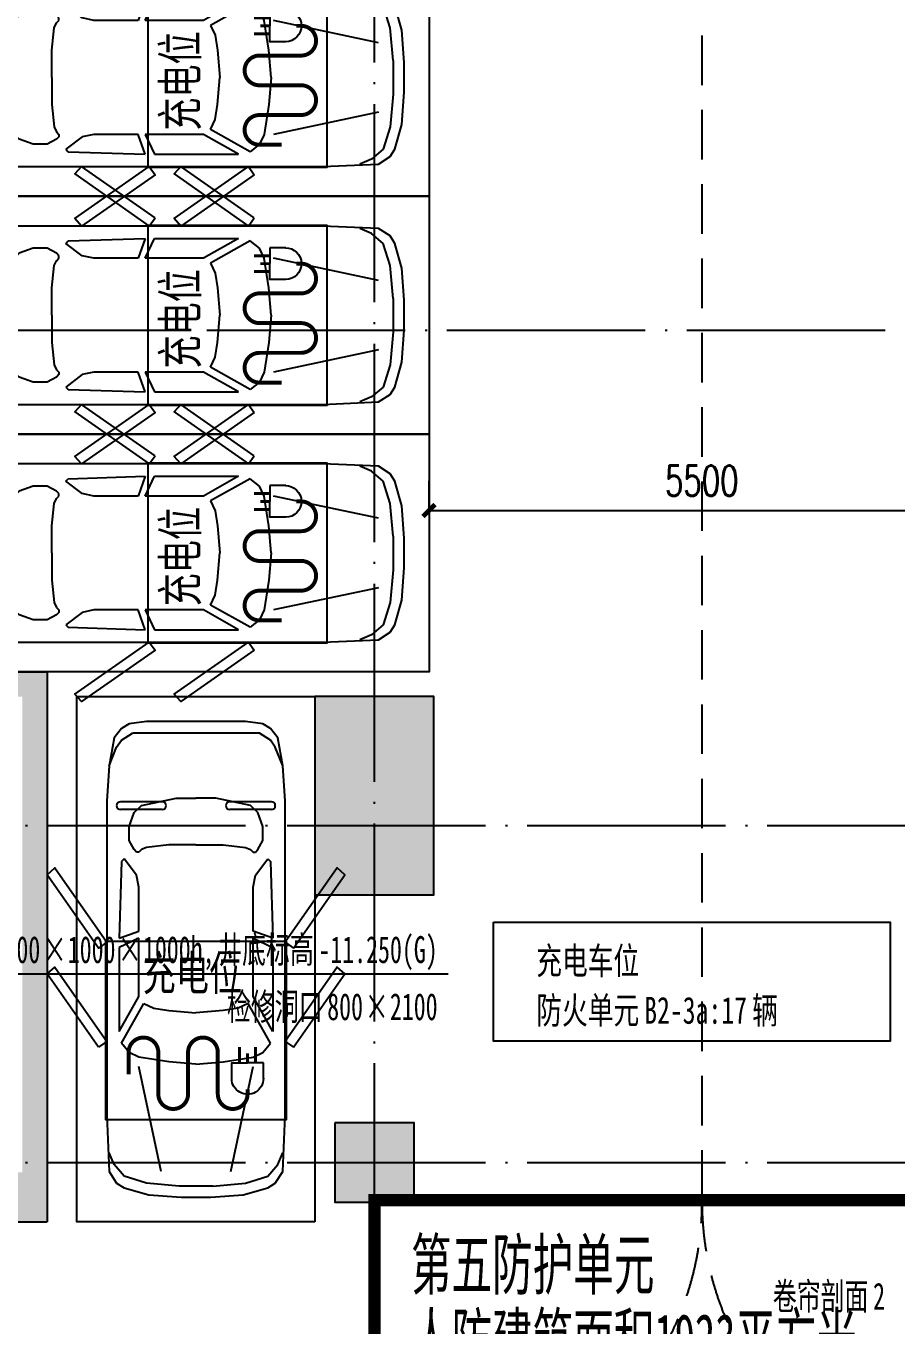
# Model space of a CAD drawing. Header units: millimetres. Extents: x 12325263 to 13848842, y -1463133 to 573208.
# Drawn here: x 12574483 to 12583266, y -1140928 to -1127818 of the extents above; entities that cross this region are included whole.
import ezdxf
from ezdxf.xclip import XClip

# ---------------------------------------------------------------- set-up
doc = ezdxf.new("R2010")
doc.units = ezdxf.units.MM
doc.header["$LTSCALE"] = 1000
doc.header["$XCLIPFRAME"] = 0
for name, pattern in [('DASHED2', [0.375, 0.25, -0.125]), ('DOTE', [2.42, 2, -0.2, 0.02, -0.2]), ('地下室负三层平面图$0$-3F平面$0$$AUDIT_BAD_LTYPE2', [0])]:
    doc.linetypes.add(name, pattern=pattern)
for name, color, linetype in [('-2F平面$0$WALL-SHATCH', 8, 'Continuous'), ('A-ANNO-TEXT', 7, 'Continuous'), ('A-AXIS', 16, 'DOTE'), ('A-COLS', 6, 'Continuous'), ('A_WALL(防火墙)', 151, 'Continuous'), ('AXIS', 3, 'Continuous'), ('PUB_DIM', 83, 'Continuous'), ('PUB_HATCH', 8, 'Continuous'), ('PUB_TEXT', 7, 'Continuous'), ('WALL', 5, 'Continuous'), ('人防墙', 6, 'Continuous'), ('公寓机动车库', 23, 'Continuous'), ('车道中心线', 6, 'Continuous')]:
    doc.layers.add(name, color=color, linetype=linetype)
doc.layers.add('人防文字', color=3, linetype='Continuous', lineweight=15)
doc.styles.add('_TCH_DIM_T3', font='SIMPLEX.shx', dxfattribs={"width": 0.705882, "bigfont": 'GBCBIG.shx'})
doc.styles.add('TITXV', font='', dxfattribs={"width": 0.7})
doc.styles.add('宋体', font='', dxfattribs={"width": 0.65})
doc.styles.add('标注宋体', font='', dxfattribs={"width": 0.6})
doc.styles.add('黑体', font='simhei.ttf', dxfattribs={"width": 0.7})
doc.styles.get('TITXV').set_extended_font_data('SimSun')
doc.styles.get('宋体').set_extended_font_data('SimSun')
doc.styles.get('标注宋体').set_extended_font_data('NSimSun')
doc.dimstyles.new('_TCH_ARCH&&120', dxfattribs={"dimtxt": 306, "dimasz": 120, "dimexe": 300, "dimexo": 360, "dimgap": 147, "dimtad": 1, "dimdec": 0, "dimzin": 0, "dimdsep": 46, "dimtxsty": '_TCH_DIM_T3', "dimblk": 'ARCHTICK', "dimcen": 0.09, "dimclrt": 7, "dimazin": 2, "dimtfac": 1, "dimtdec": 0, "dimtix": 1, "dimtmove": 2, "dimatfit": 3, "dimfxl": 1, "dimfxlon": 1, "dimtolj": 1, "dimtzin": 0, "dimarcsym": 0})

# ---------------------------------------------------------------- blocks, each defined once
blk = doc.blocks.new('asdgafgf20230228-rf2')
at = {"layer": 'PUB_HATCH'}
for points in [[(-800, -15350), (-550, -15600), (2850, -15600), (3100, -15350)], [(3100, -15350), (2850, -15600), (2850, -20400), (3100, -20900)], [(2850, -20400), (2450, -20400), (2450, -20900), (3100, -20900)]]:
    blk.add_hatch(color=256, dxfattribs=at).paths.add_polyline_path(points)
at = {"layer": '人防墙'}
for p, q in [((-800, -15350), (3100, -15350)), ((3100, -15350), (3100, -20900)), ((2450, -20900), (3100, -20900))]:
    blk.add_line(p, q, dxfattribs=at)
at = {"layer": '人防文字', "const_width": 125, "elevation": 0}
blk.add_lwpolyline([(6400, -20681), (12172, -20681), (12172, -26528), (6400, -26528)], close=True, dxfattribs=at)
at = {"layer": '人防文字', "style": '标注宋体', "width": 0.6}
for s, p in [('第五防护单元', (6768, -21580, 0)), ('人防建筑面积1923平方米', (6768, -22330, 0))]:
    blk.add_text(s, height=500, rotation=359.9999, dxfattribs=at).set_placement(p)
blk = doc.blocks.new('_FZH')
blk.add_lwpolyline([(-0.5, -0.5), (0.5, -0.5), (0.5, 0.5), (-0.5, 0.5)], close=True)
at = {"layer": 'PUB_HATCH'}
blk.add_solid([(-0.5, -0.5), (0.5, -0.5), (-0.5, 0.5), (0.5, 0.5)], dxfattribs=at)
blk = doc.blocks.new('1-3F')
at = {"layer": 'A-COLS', "xscale": 1200, "yscale": 2000, "zscale": 2000}
blk.add_blockref('_FZH', (-26300, 300), dxfattribs=at)
at = {"layer": 'A-COLS', "xscale": 800, "yscale": 800, "zscale": 800, "rotation": 270}
blk.add_blockref('_FZH', (-26300, -3400), dxfattribs=at)
blk = doc.blocks.new('adgshg13--2F平面$0$A$C7F010FC0')
at = {"layer": '-2F平面$0$WALL-SHATCH'}
h = blk.add_hatch(color=256, dxfattribs=at)
h.dxf.hatch_style = 1
h.paths.add_polyline_path([(-60384, -16881), (-763, 197), (12588, -13153), (12588, -157996), (-162965, -188820), (-171262, -180523), (-171262, -31311), (-150707, -10756), (-131860, -7981), (-99162, -7981), (-99162, -4981), (-76620, -4981), (-70108, -16881)], flags=16)
h.paths.add_polyline_path([(-60091, -16381), (-647, 647), (12988, -12988), (12988, -158332), (-163101, -189250), (-171662, -180689), (-171662, -31145), (-150778, -10261), (-131897, -7481), (-99562, -7481), (-99562, -4581), (-76366, -4581), (-69908, -16381)])
blk = doc.blocks.new('A$C2A3E77E8')
at = {"layer": 'WALL', "color": 1}
blk.add_blockref('adgshg13--2F平面$0$A$C7F010FC0', (561507.9, 205483.1), dxfattribs=at)
blk = doc.blocks.new('asdfasdfadgd')
at = {"layer": '车道中心线', "linetype": 'DASHED2', "ltscale": 2}
blk.add_line((16653, -15378), (16653, 32031), dxfattribs=at)
for centre, start, end in [((13653, -15400), 270, 0), ((19653, -15400), 180, 270)]:
    blk.add_arc(centre, 3000, start, end, dxfattribs=at)
blk = doc.blocks.new('asdfsfsdf')
at = {"color": 253, "linetype": '地下室负三层平面图$0$-3F平面$0$$AUDIT_BAD_LTYPE2', "transparency": 33554559, "extrusion": (0.000447791, 3.52996e-16, 1)}
for p, q in [((-169, -110, 0), (-500, -141, 0)), ((169, -110, 0), (-169, -110, 0)), ((169, -110, 0), (500, -141, 0)), ((-725, -212, 0), (-825, -329, 0)), ((-500, -141, 0), (-725, -212, 0)), ((-350, -259, 0), (-575, -1318, 0)), ((350, -259, 0), (575, -1318, 0)), ((500, -141, 0), (725, -212, 0)), ((725, -212, 0), (825, -329, 0)), ((-825, -329, 0), (-875, -447, 0)), ((825, -329, 0), (875, -447, 0)), ((-575, -1412, 0), (-675, -1459, 0)), ((-275, -1365, 0), (-575, -1412, 0)), ((0, -1341), (-275, -1365, 0)), ((0, -1341), (275, -1365, 0)), ((275, -1365, 0), (575, -1412, 0)), ((575, -1412, 0), (675, -1459, 0)), ((-675, -1459, 0), (-750, -1553, 0)), ((-750, -1553, 0), (-525, -1953, 0)), ((750, -1553, 0), (525, -1953, 0)), ((675, -1459, 0), (750, -1553, 0)), ((-775, -2518, 0), (-775, -1671, 0)), ((-775, -1671, 0), (-575, -2024, 0)), ((775, -1671, 0), (575, -2024, 0)), ((775, -2518, 0), (775, -1671, 0)), ((-525, -1953, 0), (-425, -1906, 0)), ((-425, -1906, 0), (-275, -1882, 0)), ((-275, -1882, 0), (0, -1859)), ((275, -1882, 0), (0, -1859)), ((425, -1906, 0), (275, -1882, 0)), ((525, -1953, 0), (425, -1906, 0)), ((-575, -2024, 0), (-575, -2612, 0)), ((575, -2024, 0), (575, -2612, 0)), ((-575, -2612, 0), (-775, -2518, 0)), ((-775, -2612, 0), (-575, -2682, 0)), ((-750, -3388, 0), (-775, -2612, 0)), ((575, -2612, 0), (775, -2518, 0)), ((775, -2612, 0), (575, -2682, 0)), ((750, -3388, 0), (775, -2612, 0)), ((-575, -2682, 0), (-575, -3129, 0)), ((575, -2682, 0), (575, -3129, 0)), ((-575, -3129, 0), (-600, -3247, 0)), ((575, -3129, 0), (600, -3247, 0)), ((-600, -3247, 0), (-725, -3412, 0)), ((600, -3247, 0), (725, -3412, 0)), ((-725, -3412, 0), (-750, -3388, 0)), ((725, -3412, 0), (750, -3388, 0)), ((-625, -3506, 0), (-675, -3600, 0)), ((-600, -3482, 0), (-625, -3506, 0)), ((-575, -3482, 0), (-600, -3482, 0)), ((-550, -3506, 0), (-575, -3482, 0)), ((-500, -3529, 0), (-550, -3506, 0)), ((-275, -3553, 0), (-500, -3529, 0)), ((275, -3553, 0), (500, -3529, 0)), ((500, -3529, 0), (550, -3506, 0)), ((550, -3506, 0), (575, -3482, 0)), ((575, -3482, 0), (600, -3482, 0)), ((600, -3482, 0), (625, -3506, 0)), ((625, -3506, 0), (675, -3600, 0)), ((-675, -3600, 0), (-675, -3741, 0)), ((0, -3553), (-275, -3553, 0)), ((0, -3553), (275, -3553, 0)), ((675, -3600, 0), (675, -3741, 0)), ((-675, -3741, 0), (-625, -3882, 0)), ((675, -3741, 0), (625, -3882, 0)), ((-625, -3882, 0), (-550, -3953, 0)), ((625, -3882, 0), (550, -3953, 0)), ((-550, -3953, 0), (-200, -4024, 0)), ((-200, -4024, 0), (0, -4024)), ((200, -4024, 0), (0, -4024)), ((550, -3953, 0), (200, -4024, 0)), ((-875, -4353, 0), (-800, -4541, 0)), ((875, -4353, 0), (800, -4541, 0)), ((-800, -4541, 0), (-750, -4612, 0)), ((800, -4541, 0), (750, -4612, 0)), ((-750, -4612, 0), (-641, -4680, 0)), ((641, -4680, 0), (-641, -4680, 0)), ((750, -4612, 0), (641, -4680, 0))]:
    blk.add_line(p, q, dxfattribs=at)
for points in [[(-475, -24), (-150, 0), (150, 0), (475, -24), (725, -94), (800, -141), (875, -259), (900, -824), (900, -4000), (875, -4353), (825, -4635), (750, -4729), (675, -4776), (500, -4800), (-500, -4800), (-675, -4776), (-750, -4729), (-825, -4635), (-875, -4353), (-900, -4000), (-900, -824), (-875, -259), (-800, -141), (-725, -94)], [(-982, -1513), (-1500, -2253), (-1425, -2321), (-900, -1571)]]:
    blk.add_lwpolyline(points, close=True, dxfattribs=at)
at = {"color": 253, "linetype": '地下室负三层平面图$0$-3F平面$0$$AUDIT_BAD_LTYPE2', "transparency": 33554559, "extrusion": (0.000447791, 3.52996e-16, 1), "elevation": 0}
for points in [[(982, -1513), (1500, -2253), (1425, -2321), (900, -1571)], [(-900, -2571), (-982, -2513), (-1500, -3253), (-1425, -3321)], [(982, -2513), (1500, -3253), (1425, -3321), (900, -2571)]]:
    blk.add_lwpolyline(points, close=True, dxfattribs=at)
blk = doc.blocks.new('车位')
h = blk.add_hatch()
h.set_pattern_fill('ANSI31', color=256, scale=1000)
h.set_pattern_definition([(45, (-2400, -5300), (-1122.53, 1122.53), [])])
h.paths.add_polyline_path([(1880, -3855), (1880, -3695), (1720, -3695), (1560, -3695), (1560, -3855, 0.989863)])
for p, q in [((400, -1100), (400, -1100)), ((860, -1060), (440, -1060)), ((860, -1140), (440, -1140)), ((1500, -1100), (1500, -1100)), ((1960, -1060), (1540, -1060)), ((1960, -1140), (1540, -1140)), ((2000, -1100), (2000, -1100)), ((1880, -3695), (1720, -3695)), ((1880, -3855), (1880, -3695))]:
    blk.add_line(p, q)
for points in [[(2400, -5300), (0, -5300), (0, 0), (2400, 0)], [(290, -2469), (2110, -2469), (2110, -4269), (290, -4269)]]:
    blk.add_lwpolyline(points, close=True)
at = {"const_width": 40}
blk.add_lwpolyline([(520, -3813), (520, -3590, -1), (820, -3590), (820, -4011, 1), (1120, -4011), (1120, -3590, -1), (1420, -3590), (1420, -4011, 1), (1720, -4011), (1720, -3963)], format="xyb", dxfattribs=at)
at = {"const_width": 30}
for points in [[(1640, -3695), (1640, -3534)], [(1800, -3695), (1800, -3534)], [(1720, -3695), (1720, -3600)]]:
    blk.add_lwpolyline(points, dxfattribs=at)
blk.add_lwpolyline([(1880, -3851, -1), (1560, -3855), (1560, -3695), (1720, -3695)], format="xyb")
for centre, start, end in [((440, -1100), 90, 180), ((440, -1100), 180, 270), ((860, -1100), 0, 90), ((860, -1100), 270, 0), ((1540, -1100), 90, 180), ((1540, -1100), 180, 270), ((1960, -1100), 0, 90), ((1960, -1100), 0, 90), ((1960, -1100), 270, 0), ((1960, -1100), 270, 0)]:
    blk.add_arc(centre, 40, start, end)
at = {"xscale": -1, "rotation": 180}
blk.add_blockref('asdfsfsdf', (1200, -5050), dxfattribs=at)
at = {"insert": (662, -2615), "char_height": 350, "attachment_point": 1, "rotation": 360, "style": '黑体'}
blk.add_mtext_dynamic_manual_height_columns('充电位', width=1328.11, gutter_width=1750, heights=[0], dxfattribs=at)
blk = doc.blocks.new('qlzw')
at = {"layer": 'A-AXIS'}
for p, q in [((12444566.8, 979489.8), (12444566.8, 1082089.8)), ((12411416.8, 1000989.8), (12486866.8, 1000989.8)), ((12404966.8, 995989.8), (12486866.8, 995989.8)), ((12404966.8, 992589.8), (12485416.8, 992589.8))]:
    blk.add_line(p, q, dxfattribs=at)
blk = doc.blocks.new('_ArchTick')
at = {"color": 0, "linetype": 'ByBlock', "const_width": 0.4}
blk.add_lwpolyline([(-0.5, -0.5), (0.5, 0.5)], dxfattribs=at)
blk = doc.blocks.new('*D3999')
at = {"layer": 'Defpoints', "color": 0, "transparency": 16777216}
for p in [(12584047, -1132708), (12578547, -1133437), (12584047, -1133437)]:
    blk.add_point(p, dxfattribs=at)
at = {"layer": 'PUB_DIM', "color": 0, "lineweight": -2, "transparency": 16777216}
for p, q in [((12578547, -1132709), (12578547, -1132408)), ((12584047, -1132709), (12584047, -1132408)), ((12578547, -1132708), (12584047, -1132708))]:
    blk.add_line(p, q, dxfattribs=at)
at = {"layer": 'PUB_DIM', "color": 0, "lineweight": -2, "transparency": 16777216, "xscale": 120, "yscale": 120, "zscale": 120, "rotation": 180}
blk.add_blockref('_ArchTick', (12578547, -1132708), dxfattribs=at)
at = {"layer": 'PUB_DIM', "color": 0, "lineweight": -2, "transparency": 16777216, "xscale": 120, "yscale": 120, "zscale": 120}
blk.add_blockref('_ArchTick', (12584047, -1132708), dxfattribs=at)
at = {"layer": 'PUB_DIM', "color": 7, "transparency": 16777216, "insert": (12581297, -1132408), "char_height": 306, "attachment_point": 5, "style": '_TCH_DIM_T3'}
blk.add_mtext('\\A1;5500', dxfattribs=at)

msp = doc.modelspace()

# ---------------------------------------------------------------- linework, layer by layer
msp.add_lwpolyline([(12579198.3, -1136863.4), (12583198.3, -1136863.4), (12583198.3, -1138063.4), (12579198.3, -1138063.4)], close=True)
at = {"layer": 'AXIS'}
msp.add_line((12572430, -1137383.2), (12578740, -1137383.2), dxfattribs=at)

# ---------------------------------------------------------------- block references
ref = msp.add_blockref('A$C2A3E77E8', (12039933.3, -1095474.8), dxfattribs=dict(rotation=350.0412492537527))
XClip(ref).set_block_clipping_path([(574517.6328491271, 127502.2367430634), (563167.6328490991, 127502.2228846755), (563167.6311767455, 128872.3654828509), (556800.2987149898, 128872.35771109), (544257.8770271596, 126670.0996581088), (543557.4714692105, 130659.0804795903), (536268.9804626536, 129379.331731239), (537790.8662453052, 120711.8038626132), (523312.3703787625, 118169.6006707186), (521652.1357429288, 127625.0713569671), (520765.6618171427, 127469.4202569119), (520307.3778515682, 130079.4678951118), (515776.700237589, 129283.9687092729), (515422.1926091146, 131303.0932199814), (513452.2958014049, 130957.2097736297), (514282.4182554409, 126229.4878651481), (510637.9919826575, 125589.577113275), (512263.534631284, 116331.1783077423), (512362.3527807724, 116348.529120174), (517291.1072248165, 88278.0145814414), (519851.8954271879, 88727.6234641299), (522454.6248882134, 73904.4148362107), (519893.7906026859, 73454.7686835658), (526007.3042119928, 38637.452739819), (480033.7029030509, 30565.0258553012), (466439.1866319198, 28317.0522398334), (446673.6220214516, 140886.9888556413), (578014.3726615645, 163948.422490485), (584117.7942495663, 129187.8787387202)])
for name, p in [('1-3F', (12604296.8, -1135886.8)), ('asdfasdfadgd', (12564646.8, -1124286.8))]:
    msp.add_blockref(name, p)
at = {"layer": 'A_WALL(防火墙)'}
msp.add_blockref('qlzw', (133430, -2131876.5), dxfattribs=at)
at = {"layer": '人防墙'}
ref = msp.add_blockref('asdgafgf20230228-rf2', (12571596.8, -1118986.7), dxfattribs=at)
XClip(ref).set_block_clipping_path([(-67355.290652331, -38121.2847742999), (65994.7093476802, 85028.7152257001)])
at = {"layer": '公寓机动车库', "rotation": 90.00000000000001}
for p in [(12573246.8, -1129536.9, 0), (12573246.8, -1131936.9, 0), (12573246.8, -1134336.9, 0)]:
    msp.add_blockref('车位', p, dxfattribs=at)
at = {"layer": '公寓机动车库'}
msp.add_blockref('车位', (12574996.8, -1134586.8), dxfattribs=at)

# ---------------------------------------------------------------- texts
at = {"layer": 'A-ANNO-TEXT'}
for s, style, width, p in [('充电车位', 'TITXV', 0.7, (12579628.1, -1137388.1)), ('防火单元', 'TITXV', 0.7, (12579628.1, -1137888.1)), ('B2-3a:17', 'TITXV', 0.7, (12580716.9, -1137888.1)), ('辆', 'TITXV', 0.7, (12581805.7, -1137888.1)), ('卷帘剖面', '宋体', 0.65, (12582013.7, -1140773.2)), ('2', '宋体', 0.65, (12583024.8, -1140773.2))]:
    msp.add_text(s, height=271.9, dxfattribs=dict(at, style=style, width=width)).set_placement(p)
at = {"layer": 'PUB_TEXT', "style": '宋体', "width": 0.65}
for s, p in [('2100', (12574145.5, -1137275.2)), ('×', (12574651, -1137275.2)), ('1000', (12574903.8, -1137275.2)), ('×', (12575409.3, -1137275.2)), ('1000h,', (12575662.1, -1137275.2)), ('井底标高', (12576420.4, -1137275.2)), ('-11.250(G)', (12577431.4, -1137275.2)), ('检修洞口', (12576509.2, -1137851.2)), ('800', (12577520.3, -1137851.2)), ('×', (12577899.4, -1137851.2)), ('2100', (12578152.2, -1137851.2))]:
    msp.add_text(s, height=271.9, dxfattribs=at).set_placement(p)

# ---------------------------------------------------------------- dimensions: what is measured, and where the dimension line sits
at = {"layer": 'PUB_DIM'}
dim = msp.add_aligned_dim(p1=(12578546.8, -1133436.8), p2=(12584046.8, -1133436.8), distance=728.4, dimstyle='_TCH_ARCH&&120', dxfattribs=at)
dim.commit()
dim.dimension.update_dxf_attribs({"geometry": '*D3999', "text_midpoint": (12581296.8, -1132408.4)})

doc.saveas('drawing.dxf')
